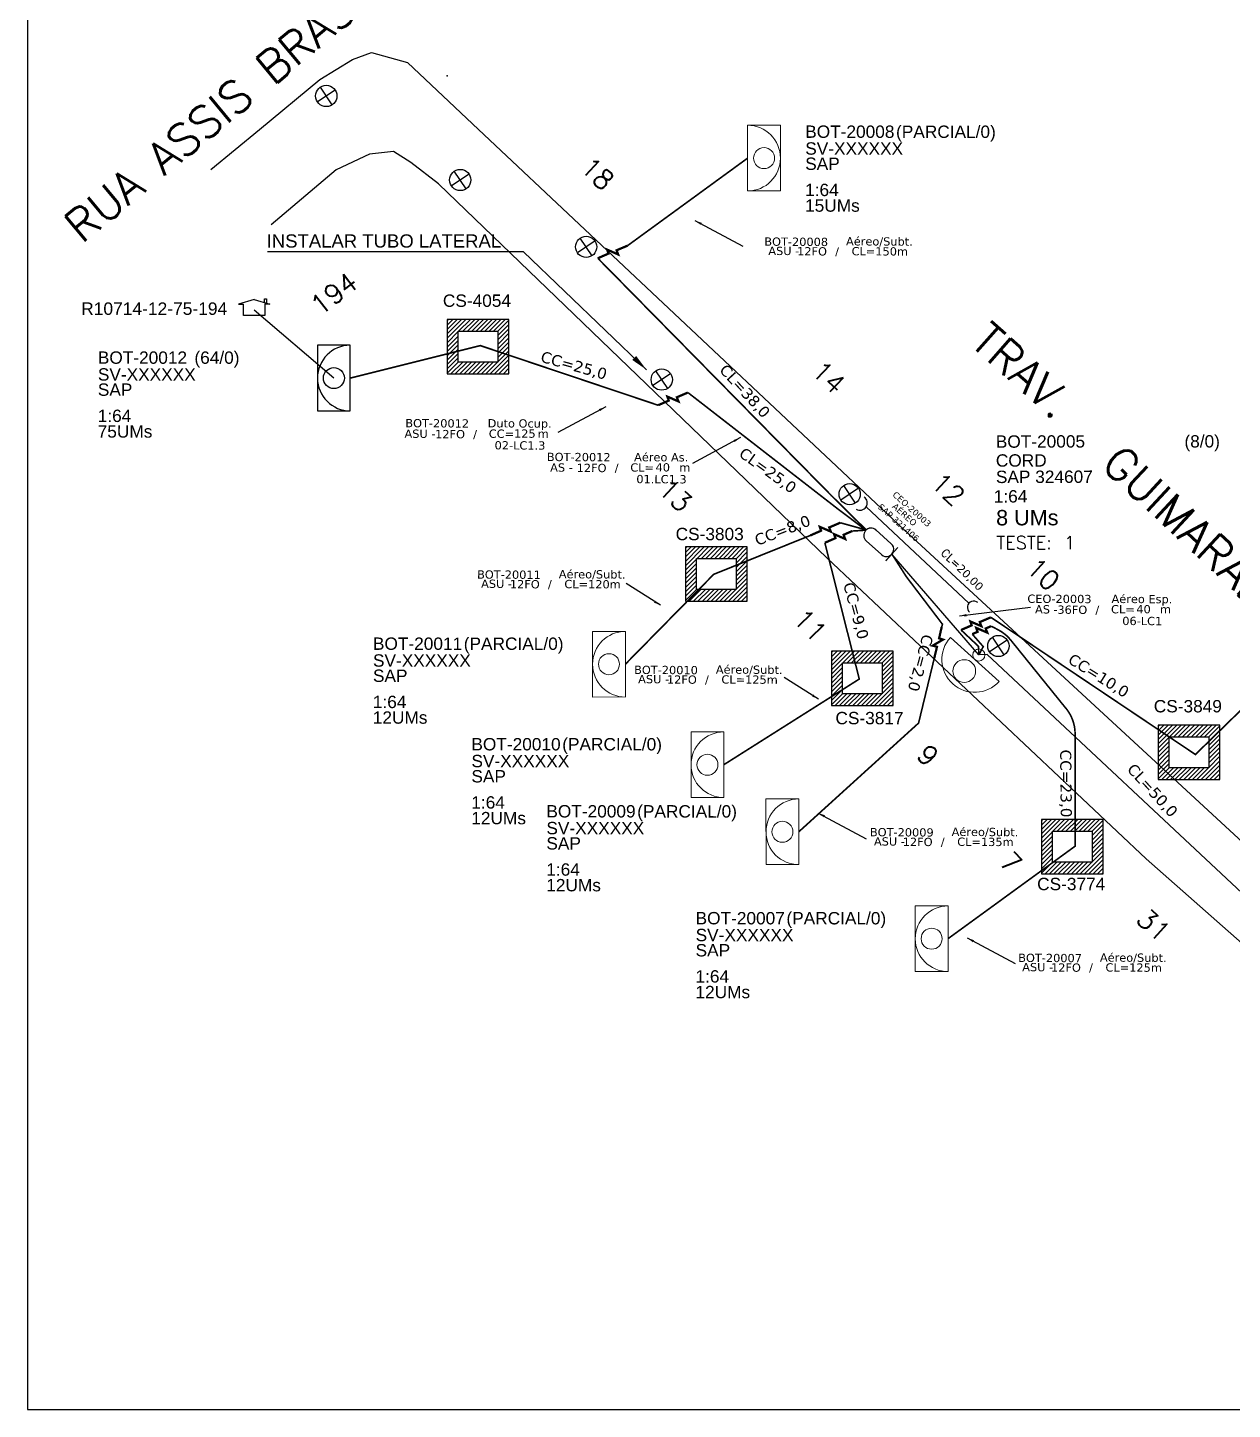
# Model space of a CAD drawing. Header units: millimetres. Extents: x 8709 to 9550, y -7102 to -6508.
# Drawn here: x 8708.8 to 9049.4, y -7102.4 to -6711.8 of the extents above; entities that cross this region are included whole.
import ezdxf
from ezdxf.enums import TextEntityAlignment as Align

# ---------------------------------------------------------------- set-up
doc = ezdxf.new("R2010")
doc.units = ezdxf.units.MM
for name, color, linetype in [('10.1-Caixas Subterrâneas', 5, 'Continuous'), ('20.4-CEOS', 1, 'Continuous'), ('20.5-CEO', 1, 'Continuous'), ('CAP a instalar', 1, 'Continuous'), ('celulas gpon', 7, 'Continuous'), ('CORDOALHA BLOCO NOVO', 7, 'Continuous'), ('DIVFACE', 252, 'Continuous'), ('DIVLOTE', 252, 'Continuous'), ('DROP DE CLIENTE', 140, 'Continuous'), ('DUVIDAS', 252, 'Continuous'), ('label_cabos', 7, 'Continuous'), ('MUB', 252, 'Continuous'), ('Postes Existentes NA', 1, 'Continuous'), ('Subida Lateral', 5, 'Continuous'), ('surveys', 7, 'Continuous'), ('surveys legendas', 7, 'Continuous'), ('VPORT', 7, 'Continuous')]:
    doc.layers.add(name, color=color, linetype=linetype)
for name, color, linetype, lineweight in [("20.0-LEGENDA DOS CDO'S", 1, 'Continuous', 0), ('20.1-CDO_INTERIOR', 1, 'Continuous', 0), ('20.2-CDO_POSTE', 1, 'Continuous', 5), ('20.6-CORDOALHA_SUPORTE', 7, 'Continuous', 25), ('CORDOALHA_SUPORTE', 7, 'Continuous', 25)]:
    doc.layers.add(name, color=color, linetype=linetype, lineweight=lineweight)
doc.styles.add('ARIAL', font='arial.ttf')
doc.styles.add('DIGICADE', font='arial.ttf')
doc.styles.add('ROMANS', font='romans.shx')
doc.styles.add('siredit', font='verdana.ttf')
doc.linetypes.add('FENCELINE1', pattern='A,0.25,-0.1,[133,ltypeshp.shx,S=0.1,R=0,X=-0.1,Y=0],-0.1,1', length=1.45)
doc.dimstyles.new('CC', dxfattribs={"dimtxt": 1, "dimasz": 2, "dimexe": 0.18, "dimexo": 0.0625, "dimgap": 0.09, "dimtad": 0, "dimdec": 0, "dimrnd": 1, "dimzin": 0, "dimdsep": 46, "dimtxsty": 'siredit', "dimblk": 'NONE', "dimcen": 0, "dimse1": 1, "dimse2": 1, "dimsd1": 1, "dimsd2": 1, "dimclrt": 7, "dimadec": 0, "dimazin": 0, "dimtfac": 1, "dimtdec": 0, "dimtofl": 0, "dimtmove": 0, "dimatfit": 3, "dimfxl": 0, "dimtolj": 1, "dimtzin": 0, "dimarcsym": 0})
doc.dimstyles.new('ISO-25', dxfattribs={"dimtxt": 2.5, "dimasz": 2.5, "dimexe": 1.25, "dimexo": 0.625, "dimtad": 1, "dimtxsty": 'Standard', "dimcen": 2.5, "dimadec": 0, "dimazin": 0, "dimtfac": 1, "dimtmove": 0, "dimatfit": 3, "dimfxl": 0, "dimarcsym": 0})

# ---------------------------------------------------------------- blocks, each defined once
blk = doc.blocks.new('*U76')
at = {"color": 10}
for points in [[(41172, 12883), (40951, 13058)], [(40974, 12860), (41149, 13081)]]:
    blk.add_lwpolyline(points, dxfattribs=at)
blk.add_circle((41062, 12971), 141, dxfattribs=at)
blk = doc.blocks.new('*X79')
at = {"color": 0, "linetype": 'Continuous'}
for p, q in [((-1.25, 0.34099), (-0.49099, 1.1)), ((-1.25, 0.517767), (-0.667767, 1.1)), ((-1.25, 0.694544), (-0.844544, 1.1)), ((-1.25, 0.87132), (-1.02132, 1.1)), ((-1.25, 1.048097), (-1.198097, 1.1)), ((-1.25, 0.164214), (-0.8035, 0.610714)), ((-0.789214, 0.625), (-0.314214, 1.1)), ((-0.612437, 0.625), (-0.137437, 1.1)), ((-0.43566, 0.625), (0.03934, 1.1)), ((-0.258883, 0.625), (0.216117, 1.1)), ((-0.082107, 0.625), (0.392893, 1.1)), ((0.09467, 0.625), (0.56967, 1.1)), ((0.271447, 0.625), (0.746447, 1.1)), ((0.448223, 0.625), (0.923223, 1.1)), ((0.625, 0.625), (1.1, 1.1)), ((0.801777, 0.625), (1.25, 1.073223)), ((0.8035, 0.449947), (1.25, 0.896447)), ((0.8035, 0.27317), (1.25, 0.71967)), ((-1.25, -0.012563), (-0.8035, 0.433937)), ((-1.25, -0.18934), (-0.8035, 0.25716)), ((-1.25, -0.366117), (-0.8035, 0.080383)), ((0.8035, 0.096393), (1.25, 0.542893)), ((0.8035, -0.080383), (1.25, 0.366117)), ((0.8035, -0.25716), (1.25, 0.18934)), ((0.8035, -0.433937), (1.25, 0.012563)), ((-1.25, -0.542893), (-0.8035, -0.096393)), ((-1.25, -0.71967), (-0.8035, -0.27317)), ((-1.25, -0.896447), (-0.8035, -0.449947)), ((0.49099, -1.1), (1.25, -0.34099)), ((0.667767, -1.1), (1.25, -0.517767)), ((0.8035, -0.610714), (1.25, -0.164214)), ((-1.25, -1.073223), (-0.801777, -0.625)), ((-1.1, -1.1), (-0.625, -0.625)), ((-0.923223, -1.1), (-0.448223, -0.625)), ((-0.746447, -1.1), (-0.271447, -0.625)), ((-0.56967, -1.1), (-0.09467, -0.625)), ((-0.392893, -1.1), (0.082107, -0.625)), ((-0.216117, -1.1), (0.258883, -0.625)), ((-0.03934, -1.1), (0.43566, -0.625)), ((0.137437, -1.1), (0.612437, -0.625)), ((0.314214, -1.1), (0.789214, -0.625)), ((0.844544, -1.1), (1.25, -0.694544)), ((1.02132, -1.1), (1.25, -0.87132)), ((1.198097, -1.1), (1.25, -1.048097))]:
    blk.add_line(p, q, dxfattribs=at)
blk = doc.blocks.new('MANHOLE_MQ')
at = {"color": 0, "linetype": 'Continuous'}
for p, q in [((0.00000623, 0.00000569), (-0.00000627, 0.00000569)), ((-0.00000627, 0.00000569), (-0.00000627, -0.00000531)), ((0.00000623, -0.00000531), (0.00000623, 0.00000569)), ((-0.00000404, 0.00000331), (0.00000399, 0.00000331)), ((-0.00000404, -0.00000294), (-0.00000404, 0.00000331)), ((0.00000399, 0.00000331), (0.00000399, -0.00000294)), ((-0.00000627, -0.00000531), (0.00000623, -0.00000531)), ((0.00000399, -0.00000294), (-0.00000404, -0.00000294)), ((0.00000399, -0.00000294), (0.00000399, -0.00000294))]:
    blk.add_line(p, q, dxfattribs=at)
at = {"color": 0, "linetype": 'Continuous', "xscale": 5e-06, "yscale": 5e-06, "zscale": 1e-05}
blk.add_blockref('*X79', (-0.00000002, 0.00000019), dxfattribs=at)
blk = doc.blocks.new('*U80')
at = {"color": 0}
blk.add_line((2.145, -0.582), (-2.104, -0.684), dxfattribs=at)
for centre, radius in [((-0.004, 0.376), 0.733), ((0.03, -1.026), 0.393)]:
    blk.add_circle(centre, radius, dxfattribs=at)
blk.add_arc((0.02, -0.633), 2.125, 1.37817, 181.37817, dxfattribs=at)
blk = doc.blocks.new('*U82')
at = {"layer": '20.5-CEO'}
for p, q in [((-1.56, 1.26), (1.8, 1.26)), ((1.8, -1.13), (-1.56, -1.13))]:
    blk.add_line(p, q, dxfattribs=at)
blk.add_lwpolyline([(3, -1.38), (3, 1.51)], dxfattribs=at)
for centre, start, end in [((-1.56, 0.07), 90, 270), ((1.8, 0.07), 270, 90)]:
    blk.add_arc(centre, 1.2, start, end, dxfattribs=at)
at = {"layer": '20.5-CEO', "color": 7, "style": 'siredit'}
for tag, p in [('FID', (0.11, 5.61)), ('LOCAL', (0.12, 4.23)), ('SAP', (0.12, 2.97)), ('FIBRAS_RESERVA', (0.12, -1.94))]:
    blk.add_attdef(tag, text='', height=1.01, dxfattribs=at).set_placement(p, align=Align.TOP_CENTER)
for tag, flags, p in [('ID_ATIVIDADE', 3, (0.11, -3.51)), ('FATOR', 1, (0.11, -4.82))]:
    blk.add_attdef(tag, text='', height=1.01, dxfattribs=dict(at, flags=flags)).set_placement(p, align=Align.TOP_CENTER)
at = {"layer": '20.5-CEO', "color": 7, "style": 'siredit', "flags": 3}
blk.add_attdef('QTDE', (-4.88, -7.06), '', height=1.01, dxfattribs=at)
blk = doc.blocks.new('CDOI_CT_ESQ')
at = {"layer": '20.1-CDO_INTERIOR', "color": 8, "lineweight": 18}
blk.add_lwpolyline([(4.922, -0.364), (4.918, 3.885), (7.043, 3.887), (7.047, -0.362)], close=True, dxfattribs=at)
blk.add_circle((5.982, 1.761), 0.68, dxfattribs=at)
blk.add_arc((7.045, 1.762), 2.125, 90.05309, 270.05309, dxfattribs=at)
at = {"layer": "20.0-LEGENDA DOS CDO'S", "color": 8, "style": 'ARIAL'}
for tag, p in [('CDO_N', (-9.298, 2.691)), ('SURVEY', (-9.296, 1.6)), ('SAP', (-9.299, 0.614)), ('1:XX', (-9.305, -1.079)), ('UMS', (-9.306, -2.093))]:
    blk.add_attdef(tag, p, '', height=0.8, rotation=359.97241, dxfattribs=at)
blk.add_attdef('FIBRAS_UTILIZADAS', text='', height=0.8, rotation=359.97241, dxfattribs=at).set_placement((-1.586, 2.687), align=Align.CENTER)
blk = doc.blocks.new('CDOI_CT_DRT')
at = {"layer": '20.1-CDO_INTERIOR', "color": 8, "lineweight": 18}
blk.add_lwpolyline([(1.011, -0.747), (1.007, 3.503), (-1.118, 3.501), (-1.114, -0.749)], close=True, dxfattribs=at)
blk.add_circle((-0.053, 1.377), 0.68, dxfattribs=at)
blk.add_arc((-1.116, 1.376), 2.125, 270.05309, 90.05309, dxfattribs=at)
at = {"layer": "20.0-LEGENDA DOS CDO'S", "color": 8, "style": 'ARIAL'}
for tag, p in [('CDO_N', (2.611, 2.691)), ('SURVEY', (2.613, 1.6)), ('SAP', (2.61, 0.614)), ('1:XX', (2.604, -1.079)), ('UMS', (2.603, -2.093))]:
    blk.add_attdef(tag, p, '', height=0.8, rotation=359.97241, dxfattribs=at)
blk.add_attdef('FIBRAS_UTILIZADAS', text='', height=0.8, rotation=359.97241, dxfattribs=at).set_placement((10.323, 2.687), align=Align.CENTER)
blk = doc.blocks.new('Inst CDOE-8 CAIXA DIST OPT CDOE 48F_8D C_SPL OPTAP')
at = {"layer": "20.0-LEGENDA DOS CDO'S", "color": 0}
for tag, p, style, flags in [('ID_ATIVIDADE', (0.12, 6.472), 'ARIAL', 3), ('FATOR', (7.921, 6.472), 'ARIAL', 1), ('QTDE', (0.235, -0.97), 'DIGICADE', 3)]:
    blk.add_attdef(tag, p, '', height=0.8, rotation=0.11799, dxfattribs=dict(at, style=style, flags=flags))
at = {"layer": "20.0-LEGENDA DOS CDO'S", "color": 0, "style": 'ARIAL'}
for tag, p, height in [('FID', (0.12, 5.248), 0.8), ('FIBRAS_UTILIZADAS', (2.379, 5.263), 0.8), ('CORDOALHA', (0.122, 4.023), 0.8), ('SAP', (0.124, 2.961), 0.8), ('1:XX', (-0.012, 1.7), 0.8), ('UMS', (0.141, 0.217), 1)]:
    blk.add_attdef(tag, p, '', height=height, rotation=0.11799, dxfattribs=at)
blk = doc.blocks.new('Teste  FTTH')
at = {"color": 0, "lineweight": 0, "style": 'ROMANS'}
for tag, p in [('TESTE', (-2.302, -0.29)), ('QTDE', (0.212, -0.29))]:
    blk.add_attdef(tag, p, '', height=0.48, dxfattribs=at)
for tag, p, flags in [('FID', (-2.227, -1.253), 1), ('FATOR', (-2.227, -2.028), 3), ('ID_ATIVIDADE', (-2.227, -2.716), 3)]:
    blk.add_attdef(tag, p, '', height=0.48, dxfattribs=dict(at, flags=flags))
blk = doc.blocks.new('LEGENDA DOS CABOS')
at = {"layer": 'label_cabos', "color": 0, "style": 'siredit'}
for tag, p in [('ID', (4.24, 1.63)), ('XX', (14.31, 1.67)), ('TIPO_CABO', (2.74, 0.52)), ('CABO', (6.16, 0.47)), ('/', (9.19, 0.47)), ('METROS', (14.36, 0.47))]:
    blk.add_attdef(tag, text='', height=1, rotation=359.69, dxfattribs=at).set_placement(p, align=Align.MIDDLE_CENTER)
blk = doc.blocks.new('_None')
blk = doc.blocks.new('Inst CB ESP CFOA-SM-AS-80-TS-36')
at = {"layer": 'label_cabos', "color": 0, "style": 'siredit'}
for tag, flags, p in [('ID_ATIVIDADE', 3, (1.31, 2.67)), ('FATOR', 1, (11.56, 2.55))]:
    blk.add_attdef(tag, text='', height=1, rotation=359.69, dxfattribs=dict(at, flags=flags)).set_placement(p, align=Align.MIDDLE_CENTER)
for tag, p in [('DESTINO_CABO', (3.13, 1.26)), ('TIPO_CABO', (13.11, 1.24)), ('TIPO_CABO', (1.76, 0)), ('CABO', (4.69, -0.05)), ('/', (7.71, -0.05)), ('LANCE', (10.81, 0)), ('UND', (15.96, 0)), ('FID', (13.15, -1.41))]:
    blk.add_attdef(tag, text='', height=1, rotation=359.69, dxfattribs=at).set_placement(p, align=Align.MIDDLE_CENTER)
blk.add_attdef('QTDE', (12.43, -0.47), '', height=1, rotation=359.69, dxfattribs=at)
blk = doc.blocks.new('Inst CORD BENZINAL 4.55MM 3F (sem recursos)')
at = {"layer": '20.6-CORDOALHA_SUPORTE', "color": 0, "lineweight": 0, "style": 'ROMANS'}
blk.add_attdef('LANCE', text='', height=1, dxfattribs=at).set_placement((-0.54, -2.21), align=Align.RIGHT)
at = {"layer": '20.6-CORDOALHA_SUPORTE', "color": 0, "style": 'siredit'}
blk.add_attdef('QTDE', (-0.54, -2.21), '', height=1, rotation=359.69, dxfattribs=at)
at = {"layer": '20.6-CORDOALHA_SUPORTE', "color": 0, "lineweight": 0, "style": 'ROMANS'}
for tag, p, flags in [('FATOR', (-5.2, -4.44), 3), ('ID_ATIVIDADE', (-5.2, -6.67), 3), ('FID', (-5.2, -8.9), 1)]:
    blk.add_attdef(tag, p, '', height=1, dxfattribs=dict(at, flags=flags))
blk = doc.blocks.new('Inst CB DT OCUP CFOA-SM-ASU-120-S-12')
at = {"layer": 'label_cabos', "color": 0, "style": 'siredit'}
for tag, flags, p in [('ID_ATIVIDADE', 3, (1.31, 2.67)), ('FATOR', 1, (11.56, 2.55))]:
    blk.add_attdef(tag, text='', height=1, rotation=359.69, dxfattribs=dict(at, flags=flags)).set_placement(p, align=Align.MIDDLE_CENTER)
for tag, p in [('DESTINO_CABO', (3.13, 1.26)), ('TIPO_CABO', (13.11, 1.24)), ('TIPO_CABO', (1.26, 0)), ('CABO', (4.69, -0.05)), ('/', (7.71, -0.05)), ('LANCE', (10.91, 0)), ('UND', (15.96, 0)), ('FID', (13.15, -1.41))]:
    blk.add_attdef(tag, text='', height=1, rotation=359.69, dxfattribs=at).set_placement(p, align=Align.MIDDLE_CENTER)
blk.add_attdef('QTDE', (12.43, -0.47), '', height=1, rotation=359.69, dxfattribs=at)
blk = doc.blocks.new('Inst CB AS CFOA-SM-AS-120-S-12 A')
at = {"layer": 'label_cabos', "color": 0, "style": 'siredit'}
for tag, flags, p in [('ID_ATIVIDADE', 3, (1.31, 2.67)), ('FATOR', 1, (11.56, 2.55))]:
    blk.add_attdef(tag, text='', height=1, rotation=359.69, dxfattribs=dict(at, flags=flags)).set_placement(p, align=Align.MIDDLE_CENTER)
for tag, p in [('DESTINO_CABO', (3.13, 1.26)), ('TIPO_CABO', (13.11, 1.24)), ('TIPO_CABO', (1.26, 0)), ('CABO', (4.69, -0.05)), ('/', (7.71, -0.05)), ('LANCE', (10.81, 0)), ('UND', (15.96, 0)), ('FID', (13.15, -1.41))]:
    blk.add_attdef(tag, text='', height=1, rotation=359.69, dxfattribs=at).set_placement(p, align=Align.MIDDLE_CENTER)
blk.add_attdef('QTDE', (12.43, -0.47), '', height=1, rotation=359.69, dxfattribs=at)
blk = doc.blocks.new('SURVEY_SURVEY')
for p, q in [((0, 0.0000127), (-0.0000126, 0.000009)), ((0, 0.0000127), (0.0000126, 0.000009)), ((0.0000084, 0.0000132), (0.0000098, 0.0000132)), ((0.0000084, 0.0000103), (0.0000084, 0.0000132)), ((0.0000098, 0.0000132), (0.0000098, 0.0000099)), ((-0.0000126, 0.000009), (-0.0000086, 0.000009)), ((-0.0000086, 0), (-0.0000086, 0.000009)), ((0.0000086, 0), (-0.0000086, 0)), ((0.0000126, 0.000009), (0.0000086, 0.000009)), ((0.0000086, 0.000009), (0.0000086, 0))]:
    blk.add_line(p, q)

msp = doc.modelspace()

# ---------------------------------------------------------------- linework, layer by layer
at = {"color": 1}
msp.add_lwpolyline([(8800.03, -6801.56), (8790.75, -6801.57), (8790.77, -6820.12), (8800.05, -6820.12)], close=True, dxfattribs=at)
msp.add_circle((8795.4, -6810.84), 2.97, dxfattribs=at)
msp.add_arc((8800.04, -6810.84), 9.28, 90.0531, 270.0531, dxfattribs=at)
at = {"layer": '20.5-CEO', "color": 5}
for p, q in [((8948.62, -6853.78), (8952.96, -6857.66)), ((8948.62, -6853.78), (8952.96, -6857.66)), ((8950.19, -6860.75), (8945.86, -6856.87)), ((8950.19, -6860.75), (8945.86, -6856.87))]:
    msp.add_line(p, q, dxfattribs=at)
msp.add_lwpolyline([(8951.45, -6862.45), (8954.78, -6858.73)], dxfattribs=at)
msp.add_lwpolyline([(8951.45, -6862.45), (8954.78, -6858.73)], dxfattribs=at)
for centre, start, end in [((8947.24, -6855.33), 48.1429, 228.1429), ((8947.24, -6855.33), 48.1429, 228.1429), ((8951.57, -6859.21), 228.1429, 48.1429), ((8951.57, -6859.21), 228.1429, 48.1429)]:
    msp.add_arc(centre, 2.07, start, end, dxfattribs=at)
at = {"layer": 'CAP a instalar', "color": 7, "linetype": 'FENCELINE1', "ltscale": 15}
for p, q in [((8977.7, -6889.11), (8953.12, -6860.59)), ((8980.1, -6889.02), (8977.7, -6889.11)), ((9074.4, -6977.3), (8980.1, -6889.02))]:
    msp.add_line(p, q, dxfattribs=at)
at = {"layer": 'CAP a instalar', "color": 8, "linetype": 'FENCELINE1', "ltscale": 15, "const_width": 0.457}
for points in [[(8878.44, -6773.38), (8912.35, -6748.66)], [(8945.87, -6853.77), (8936.02, -6844.05), (8870, -6776.96)], [(8930.1, -6855.31), (8902.77, -6866.31), (8877.8, -6891.71)], [(8945.87, -6853.77), (8938.53, -6851.73)], [(8945.81, -6853.83), (8941.93, -6854.08)], [(8934.17, -6857.39), (8943.9, -6895.92), (8905.63, -6920.13)], [(8953.12, -6860.59), (8957.19, -6866.96), (8967.41, -6880.41), (8966.79, -6883)], [(8981.1, -6878.47), (9038.92, -6917.25), (9087.23, -6870.08)], [(8977.7, -6889.11), (8978.94, -6886.75), (8975.84, -6883.22)], [(8965.08, -6890.12), (8960.67, -6908.36), (8926.82, -6939.09)]]:
    msp.add_lwpolyline(points, dxfattribs=at)
at = {"layer": 'CAP a instalar', "linetype": 'FENCELINE1', "ltscale": 15, "const_width": 0.457}
for points in [[(8887.04, -6818.51), (8836.78, -6801.65), (8800.04, -6810.84)], [(8945.81, -6853.83), (8937.96, -6847.92), (8895.47, -6814.93)]]:
    msp.add_lwpolyline(points, dxfattribs=at)
at = {"layer": 'CAP a instalar', "color": 8, "linetype": 'FENCELINE1', "ltscale": 15}
for points in [[(8981.2, -6880.96, 0.457, 0.457, 0), (8983.2, -6882.02, 0.457, 0.457, -0.101926), (8986.76, -6884.95, 0.457, 0.457, 0), (9001.93, -6903.73, 0.457, 0.457, -0.186812), (9004.91, -6911.42, 0.457, 0.457, 0), (9004.91, -6943.17, 0.457, 0.457, 0), (8969, -6969.31, 0.457, 0.457, 0)], [(8977.7, -6889.11, 0.457, 0.457, 0), (8977.6, -6886.67, 0.457, 0.457, 0), (8972.67, -6882.05, 0.457, 0.457, 0), (8972.67, -6882.05, 0.457, 0.457, 0)]]:
    msp.add_lwpolyline(points, format="xyseb", dxfattribs=at)
at = {"layer": 'CORDOALHA_SUPORTE'}
msp.add_line((8974.88, -6874.51), (8945.84, -6847.27), dxfattribs=at)
for centre, radius, start, end in [((8944.14, -6846.16), 2.03, 236.8818, 56.8818), ((8976.24, -6875.67), 1.79, 49.6799, 229.6799)]:
    msp.add_arc(centre, radius, start, end, dxfattribs=at)
at = {"layer": 'DIVFACE'}
msp.add_point((8827.45, -6725.38, -11738.8), dxfattribs=at)
at = {"layer": 'DIVLOTE'}
msp.add_point((8827.45, -6725.38, -11738.8), dxfattribs=at)
at = {"layer": 'DROP DE CLIENTE', "elevation": -11738.8}
msp.add_lwpolyline([(8795.4, -6810.84), (8772.87, -6791.65)], dxfattribs=at)
at = {"layer": 'DUVIDAS', "elevation": -11738.8}
for points in [[(8774.35, -6740.56), (8791.4, -6726.44), (8800.62, -6720.74), (8806.03, -6718.84), (8816.19, -6721.65), (8836.28, -6740.56)], [(8760.65, -6751.9), (8774.35, -6740.56)], [(8836.28, -6740.56), (8956.48, -6853.68), (9141.92, -7024.89), (9154.16, -7034.29), (9159.14, -7034.47), (9162.13, -7033.98)], [(9024.99, -6946.76), (8934.8, -6861.72), (8825, -6755.95), (8817.18, -6749.91), (8812.28, -6746.81), (8805.44, -6747.57), (8796.01, -6751.93), (8777.72, -6767.5)], [(9145.74, -7088.05), (9146.3, -7086.75), (9153.58, -7072.31), (9153.72, -7067.49), (9153.83, -7063.54), (9152.74, -7059.44), (9024.99, -6946.76)]]:
    msp.add_lwpolyline(points, dxfattribs=at)
at = {"layer": 'MUB', "elevation": -11738.8}
for points in [[(8774.35, -6740.56), (8791.4, -6726.44), (8800.62, -6720.74), (8806.03, -6718.84), (8816.19, -6721.65), (8836.28, -6740.56)], [(9024.99, -6946.76), (8934.8, -6861.72), (8825, -6755.95), (8817.18, -6749.91), (8812.28, -6746.81), (8805.44, -6747.57), (8796.01, -6751.93), (8777.72, -6767.5)]]:
    msp.add_lwpolyline(points, dxfattribs=at)
at = {"layer": 'Subida Lateral', "color": 5, "const_width": 0.643}
for points in [[(8870, -6776.96), (8873.01, -6775.65), (8872.64, -6774.53), (8875.76, -6775.89), (8875.3, -6774.72), (8878.44, -6773.38)], [(8887.04, -6818.51), (8890.05, -6817.2), (8889.67, -6816.08), (8892.8, -6817.43), (8892.34, -6816.26), (8895.47, -6814.93)], [(8930.1, -6855.31), (8933.1, -6853.99), (8932.73, -6852.88), (8935.85, -6854.23), (8935.4, -6853.06), (8938.53, -6851.73)], [(8934.17, -6857.39), (8937.17, -6856.08), (8936.8, -6854.96), (8939.92, -6856.32), (8939.47, -6855.14), (8941.93, -6854.08)], [(8972.67, -6882.05), (8975.67, -6880.74), (8975.3, -6879.63), (8978.42, -6880.98), (8977.97, -6879.81), (8981.1, -6878.47)], [(8967.2, -6881.2), (8966.47, -6884.4), (8967.59, -6884.76), (8964.65, -6886.48), (8965.87, -6886.8), (8965.08, -6890.12)], [(8975.84, -6883.22), (8977.34, -6882.57), (8976.96, -6881.45), (8980.09, -6882.8), (8979.63, -6881.63), (8981.2, -6880.96)]]:
    msp.add_lwpolyline(points, dxfattribs=at)
at = {"layer": 'VPORT'}
msp.add_lwpolyline([(8708.84, -7102.37), (9549.84, -7102.37), (9549.84, -6508.37), (8708.84, -6508.37)], close=True, dxfattribs=at)

# ---------------------------------------------------------------- block references
at = {"color": 0, "lineweight": 0}
ref = msp.add_blockref('Inst CB AS CFOA-SM-AS-120-S-12 A', (8857.29, -6836.11), dxfattribs=dict(at, xscale=2.335594806006525, yscale=2.335594806006525, zscale=2.335594806006525))
ref.add_attrib('DESTINO_CABO', 'BOT-20012', dxfattribs={"layer": 'label_cabos', "color": 0, "height": 2.336, "rotation": 359.69, "style": 'siredit'}).set_placement((8864.61, -6833.16), align=Align.MIDDLE_CENTER)
ref.add_attrib('CABO', '12FO', dxfattribs={"layer": 'label_cabos', "color": 0, "height": 2.336, "rotation": 359.69, "style": 'siredit'}).set_placement((8868.24, -6836.23), align=Align.MIDDLE_CENTER)
ref.add_attrib('TIPO_CABO', 'Aéreo As.', dxfattribs={"layer": 'label_cabos', "color": 0, "height": 2.336, "rotation": 359.69, "style": 'siredit'}).set_placement((8887.91, -6833.2), align=Align.MIDDLE_CENTER)
ref.add_attrib('/', '/', dxfattribs={"layer": 'label_cabos', "color": 0, "height": 2.34, "rotation": 359.69, "style": 'siredit'}).set_placement((8875.31, -6836.23), align=Align.MIDDLE_CENTER)
ref.add_attrib('TIPO_CABO', 'AS - ', dxfattribs={"layer": 'label_cabos', "color": 0, "height": 2.336, "rotation": 359.69, "style": 'siredit'}).set_placement((8860.24, -6836.12), align=Align.MIDDLE_CENTER)
ref.add_attrib('FID', '01.LC1.3', dxfattribs={"layer": 'label_cabos', "color": 0, "height": 2.336, "rotation": 359.69, "style": 'siredit'}).set_placement((8888, -6839.41), align=Align.MIDDLE_CENTER)
ref.add_attrib('LANCE', 'CL=', dxfattribs={"layer": 'label_cabos', "color": 0, "height": 2.336, "rotation": 359.69, "style": 'siredit'}).set_placement((8882.54, -6836.11), align=Align.MIDDLE_CENTER)
ref.add_attrib('QTDE', '40', (8886.32, -6837.22), dxfattribs={"layer": 'label_cabos', "color": 0, "height": 2.336, "rotation": 359.69, "style": 'siredit'})
ref.add_attrib('UND', 'm', dxfattribs={"layer": 'label_cabos', "color": 0, "height": 2.34, "rotation": 359.69, "style": 'siredit'}).set_placement((8894.58, -6836.11), align=Align.MIDDLE_CENTER)
at = {"layer": '10.1-Caixas Subterrâneas', "color": 30, "xscale": 1396326.365602888, "yscale": 1396326.365602888, "zscale": 1396326.365602888, "rotation": 180.0000000000624}
for p in [(8836.14, -6801.71), (8903.5, -6865.99), (8944.76, -6895.45), (9037.08, -6916.35), (9004.11, -6943.06)]:
    msp.add_blockref('MANHOLE_MQ', p, dxfattribs=at)
at = {"layer": "20.0-LEGENDA DOS CDO'S", "color": 7, "lineweight": 0}
ref = msp.add_blockref('Inst CDOE-8 CAIXA DIST OPT CDOE 48F_8D C_SPL OPTAP', (8981.98, -6853.44), dxfattribs=dict(at, xscale=4.366418726365571, yscale=4.366418726365571, zscale=4.366418726365571))
ref.add_attrib('FID', 'BOT-20005', (8982.5, -6830.53), dxfattribs={"color": 0, "height": 3.493, "rotation": 0.118, "style": 'ARIAL'})
ref.add_attrib('CORDOALHA', 'CORD', (8982.51, -6835.88), dxfattribs={"color": 0, "height": 3.493, "rotation": 0.118, "style": 'ARIAL'})
ref.add_attrib('SAP', 'SAP 324607', (8982.52, -6840.51), dxfattribs={"color": 0, "height": 3.493, "rotation": 0.118, "style": 'ARIAL'})
ref.add_attrib('1:XX', '1:64', (8981.92, -6846.02), dxfattribs={"color": 0, "height": 3.493, "rotation": 0.118, "style": 'ARIAL'})
ref.add_attrib('UMS', '8 UMs', (8982.59, -6852.49), dxfattribs={"color": 0, "height": 4.366, "rotation": 0.118, "style": 'ARIAL'})
ref.add_attrib('FIBRAS_UTILIZADAS', '(8/0)', dxfattribs={"color": 0, "height": 3.493, "rotation": 0.118, "style": 'ARIAL'}).set_placement((9040.83, -6830.46), align=Align.CENTER)
at = {"layer": "20.0-LEGENDA DOS CDO'S", "color": 7, "lineweight": 0, "xscale": 7.643415980502931, "yscale": 7.643415980502931, "zscale": 7.643415980502931, "rotation": 3.126797674058592e-05}
msp.add_blockref('Teste  FTTH', (9000.21, -6856.96), dxfattribs=at).add_auto_attribs({'TESTE': 'TESTE:', 'QTDE': '1'})
at = {"layer": '20.1-CDO_INTERIOR', "xscale": 4.366418726365571, "yscale": 4.366418726365571, "zscale": 4.366418726365571}
msp.add_blockref('CDOI_CT_DRT', (8917.22, -6754.67), dxfattribs=at).add_auto_attribs({'CDO_N': 'BOT-20008', 'FIBRAS_UTILIZADAS': '         (PARCIAL/0)', 'SURVEY': 'SV-XXXXXX', 'SAP': 'SAP', '1:XX': '1:64', 'UMS': '15UMs'})
at = {"layer": '20.1-CDO_INTERIOR'}
ref = msp.add_blockref('CDOI_CT_ESQ', (8769.28, -6818.53), dxfattribs=dict(at, xscale=4.366418726365571, yscale=4.366418726365571, zscale=4.366418726365571))
ref.add_attrib('CDO_N', 'BOT-20012', (8728.68, -6806.79), dxfattribs={"layer": "20.0-LEGENDA DOS CDO'S", "height": 3.493, "rotation": 359.9724, "style": 'ARIAL'})
ref.add_attrib('FIBRAS_UTILIZADAS', '(64/0)', dxfattribs={"layer": "20.0-LEGENDA DOS CDO'S", "height": 3.493, "rotation": 359.9724, "style": 'ARIAL'}).set_placement((8762.35, -6806.8), align=Align.CENTER)
ref.add_attrib('SURVEY', 'SV-XXXXXX', (8728.69, -6811.55), dxfattribs={"layer": "20.0-LEGENDA DOS CDO'S", "height": 3.493, "rotation": 359.9724, "style": 'ARIAL'})
ref.add_attrib('SAP', 'SAP', (8728.68, -6815.85), dxfattribs={"layer": "20.0-LEGENDA DOS CDO'S", "height": 3.493, "rotation": 359.9724, "style": 'ARIAL'})
ref.add_attrib('1:XX', '1:64', (8728.65, -6823.25), dxfattribs={"layer": "20.0-LEGENDA DOS CDO'S", "height": 3.493, "rotation": 359.9724, "style": 'ARIAL'})
ref.add_attrib('UMS', '75UMs', (8728.64, -6827.67), dxfattribs={"layer": "20.0-LEGENDA DOS CDO'S", "height": 3.493, "rotation": 359.9724, "style": 'ARIAL'})
at = {"layer": '20.1-CDO_INTERIOR', "color": 8}
ref = msp.add_blockref('CDOI_CT_ESQ', (8847.04, -6899.41), dxfattribs=dict(at, xscale=4.366418726365571, yscale=4.366418726365571, zscale=4.366418726365571))
ref.add_attrib('CDO_N', 'BOT-20011', (8806.44, -6887.66), dxfattribs={"layer": "20.0-LEGENDA DOS CDO'S", "color": 9, "height": 3.493, "rotation": 359.9724, "style": 'ARIAL'})
ref.add_attrib('FIBRAS_UTILIZADAS', '         (PARCIAL/0)', dxfattribs={"layer": "20.0-LEGENDA DOS CDO'S", "color": 9, "height": 3.4931, "rotation": 359.9724, "style": 'ARIAL'}).set_placement((8840.11, -6887.67), align=Align.CENTER)
ref.add_attrib('SURVEY', 'SV-XXXXXX', (8806.45, -6892.42), dxfattribs={"layer": "20.0-LEGENDA DOS CDO'S", "color": 9, "height": 3.493, "rotation": 359.9724, "style": 'ARIAL'})
ref.add_attrib('SAP', 'SAP', (8806.44, -6896.73), dxfattribs={"layer": "20.0-LEGENDA DOS CDO'S", "color": 9, "height": 3.493, "rotation": 359.9724, "style": 'ARIAL'})
ref.add_attrib('1:XX', '1:64', (8806.41, -6904.12), dxfattribs={"layer": "20.0-LEGENDA DOS CDO'S", "color": 9, "height": 3.493, "rotation": 359.9724, "style": 'ARIAL'})
ref.add_attrib('UMS', '12UMs', (8806.4, -6908.54), dxfattribs={"layer": "20.0-LEGENDA DOS CDO'S", "color": 9, "height": 3.493, "rotation": 359.9724, "style": 'ARIAL'})
ref = msp.add_blockref('CDOI_CT_ESQ', (8874.87, -6927.83), dxfattribs=dict(at, xscale=4.366418726365571, yscale=4.366418726365571, zscale=4.366418726365571))
ref.add_attrib('CDO_N', 'BOT-20010', (8834.27, -6916.08), dxfattribs={"layer": "20.0-LEGENDA DOS CDO'S", "color": 9, "height": 3.493, "rotation": 359.9724, "style": 'ARIAL'})
ref.add_attrib('FIBRAS_UTILIZADAS', '         (PARCIAL/0)', dxfattribs={"layer": "20.0-LEGENDA DOS CDO'S", "color": 9, "height": 3.4931, "rotation": 359.9724, "style": 'ARIAL'}).set_placement((8867.94, -6916.09), align=Align.CENTER)
ref.add_attrib('SURVEY', 'SV-XXXXXX', (8834.28, -6920.84), dxfattribs={"layer": "20.0-LEGENDA DOS CDO'S", "color": 9, "height": 3.493, "rotation": 359.9724, "style": 'ARIAL'})
ref.add_attrib('SAP', 'SAP', (8834.27, -6925.15), dxfattribs={"layer": "20.0-LEGENDA DOS CDO'S", "color": 9, "height": 3.493, "rotation": 359.9724, "style": 'ARIAL'})
ref.add_attrib('1:XX', '1:64', (8834.24, -6932.54), dxfattribs={"layer": "20.0-LEGENDA DOS CDO'S", "color": 9, "height": 3.493, "rotation": 359.9724, "style": 'ARIAL'})
ref.add_attrib('UMS', '12UMs', (8834.24, -6936.97), dxfattribs={"layer": "20.0-LEGENDA DOS CDO'S", "color": 9, "height": 3.493, "rotation": 359.9724, "style": 'ARIAL'})
ref = msp.add_blockref('CDOI_CT_ESQ', (8896.06, -6946.79), dxfattribs=dict(at, xscale=4.366418726365571, yscale=4.366418726365571, zscale=4.366418726365571))
ref.add_attrib('CDO_N', 'BOT-20009', (8855.46, -6935.04), dxfattribs={"layer": "20.0-LEGENDA DOS CDO'S", "color": 9, "height": 3.493, "rotation": 359.9724, "style": 'ARIAL'})
ref.add_attrib('FIBRAS_UTILIZADAS', '         (PARCIAL/0)', dxfattribs={"layer": "20.0-LEGENDA DOS CDO'S", "color": 9, "height": 3.4931, "rotation": 359.9724, "style": 'ARIAL'}).set_placement((8889.13, -6935.06), align=Align.CENTER)
ref.add_attrib('SURVEY', 'SV-XXXXXX', (8855.47, -6939.8), dxfattribs={"layer": "20.0-LEGENDA DOS CDO'S", "color": 9, "height": 3.493, "rotation": 359.9724, "style": 'ARIAL'})
ref.add_attrib('SAP', 'SAP', (8855.46, -6944.11), dxfattribs={"layer": "20.0-LEGENDA DOS CDO'S", "color": 9, "height": 3.493, "rotation": 359.9724, "style": 'ARIAL'})
ref.add_attrib('1:XX', '1:64', (8855.43, -6951.5), dxfattribs={"layer": "20.0-LEGENDA DOS CDO'S", "color": 9, "height": 3.493, "rotation": 359.9724, "style": 'ARIAL'})
ref.add_attrib('UMS', '12UMs', (8855.43, -6955.93), dxfattribs={"layer": "20.0-LEGENDA DOS CDO'S", "color": 9, "height": 3.493, "rotation": 359.9724, "style": 'ARIAL'})
ref = msp.add_blockref('CDOI_CT_ESQ', (8938.24, -6977.01), dxfattribs=dict(at, xscale=4.366418726365571, yscale=4.366418726365571, zscale=4.366418726365571))
ref.add_attrib('CDO_N', 'BOT-20007', (8897.64, -6965.26), dxfattribs={"layer": "20.0-LEGENDA DOS CDO'S", "color": 9, "height": 3.493, "rotation": 359.9724, "style": 'ARIAL'})
ref.add_attrib('FIBRAS_UTILIZADAS', '         (PARCIAL/0)', dxfattribs={"layer": "20.0-LEGENDA DOS CDO'S", "color": 9, "height": 3.4931, "rotation": 359.9724, "style": 'ARIAL'}).set_placement((8931.31, -6965.27), align=Align.CENTER)
ref.add_attrib('SURVEY', 'SV-XXXXXX', (8897.65, -6970.02), dxfattribs={"layer": "20.0-LEGENDA DOS CDO'S", "color": 9, "height": 3.493, "rotation": 359.9724, "style": 'ARIAL'})
ref.add_attrib('SAP', 'SAP', (8897.64, -6974.33), dxfattribs={"layer": "20.0-LEGENDA DOS CDO'S", "color": 9, "height": 3.493, "rotation": 359.9724, "style": 'ARIAL'})
ref.add_attrib('1:XX', '1:64', (8897.61, -6981.72), dxfattribs={"layer": "20.0-LEGENDA DOS CDO'S", "color": 9, "height": 3.493, "rotation": 359.9724, "style": 'ARIAL'})
ref.add_attrib('UMS', '12UMs', (8897.6, -6986.14), dxfattribs={"layer": "20.0-LEGENDA DOS CDO'S", "color": 9, "height": 3.493, "rotation": 359.9724, "style": 'ARIAL'})
at = {"layer": '20.2-CDO_POSTE', "color": 7, "xscale": 4.366418726365572, "yscale": 4.366418726365571, "zscale": 4.366418726365571, "rotation": 136.4348079814078}
msp.add_blockref('*U80', (8974.71, -6892.45), dxfattribs=at)
at = {"layer": '20.5-CEO', "color": 5, "lineweight": 0}
ref = msp.add_blockref('*U82', (8949.17, -6857.21), dxfattribs=dict(at, xscale=1.732563429609924, yscale=1.732563429609924, zscale=1.732563429609924, rotation=318.1428915083252))
ref.add_attrib('LOCAL', 'AÉREO', dxfattribs={"color": 5, "height": 1.756, "rotation": 318.1429, "style": 'siredit'}).set_placement((8957.3, -6848.78), align=Align.TOP_CENTER)
ref.add_attrib('SAP', 'SAP 321406', dxfattribs={"color": 5, "height": 1.756, "rotation": 318.1429, "style": 'siredit'}).set_placement((8955.62, -6851.05), align=Align.TOP_CENTER)
ref.add_attrib('FID', 'CEO-20003', dxfattribs={"layer": '20.4-CEOS', "color": 5, "height": 1.749, "rotation": 318.1429, "style": 'siredit'}).set_placement((8959.35, -6847.24), align=Align.TOP_CENTER)
at = {"layer": 'CORDOALHA BLOCO NOVO', "color": 0, "lineweight": 0, "xscale": 2.286, "yscale": 2.286, "zscale": 2.286, "rotation": 315.6001298234418}
msp.add_blockref('Inst CORD BENZINAL 4.55MM 3F (sem recursos)', (8975.69, -6862.11, 11738.8), dxfattribs=at).add_auto_attribs({'QTDE': '20,00', 'LANCE': 'CL='})
at = {"layer": 'label_cabos', "color": 0, "lineweight": 0, "xscale": 2.335594806006525, "yscale": 2.335594806006525, "zscale": 2.335594806006525}
for p, values in [((8916.17, -6776.1), {'ID': 'BOT-20008', 'CABO': '12FO', 'METROS': 'CL=150m', 'XX': 'Aéreo/Subt.', '/': '/', 'TIPO_CABO': 'ASU -'}), ((8834.98, -6870.2), {'ID': 'BOT-20011', 'CABO': '12FO', 'METROS': 'CL=120m', 'XX': 'Aéreo/Subt.', '/': '/', 'TIPO_CABO': 'ASU -'}), ((8879.37, -6897.16), {'ID': 'BOT-20010', 'CABO': '12FO', 'METROS': 'CL=125m', 'XX': 'Aéreo/Subt.', '/': '/', 'TIPO_CABO': 'ASU -'}), ((8946.02, -6943.04), {'ID': 'BOT-20009', 'CABO': '12FO', 'METROS': 'CL=135m', 'XX': 'Aéreo/Subt.', '/': '/', 'TIPO_CABO': 'ASU -'}), ((8987.93, -6978.57), {'ID': 'BOT-20007', 'CABO': '12FO', 'METROS': 'CL=125m', 'XX': 'Aéreo/Subt.', '/': '/', 'TIPO_CABO': 'ASU -'})]:
    msp.add_blockref('LEGENDA DOS CABOS', p, dxfattribs=at).add_auto_attribs(values)
at = {"layer": 'label_cabos', "color": 0, "lineweight": 0}
ref = msp.add_blockref('Inst CB DT OCUP CFOA-SM-ASU-120-S-12', (8817.29, -6826.56), dxfattribs=dict(at, xscale=2.335594806006525, yscale=2.335594806006525, zscale=2.335594806006525))
ref.add_attrib('DESTINO_CABO', 'BOT-20012', dxfattribs={"color": 0, "height": 2.336, "rotation": 359.69, "style": 'siredit'}).set_placement((8824.6, -6823.61), align=Align.MIDDLE_CENTER)
ref.add_attrib('CABO', '12FO', dxfattribs={"color": 0, "height": 2.336, "rotation": 359.69, "style": 'siredit'}).set_placement((8828.24, -6826.68), align=Align.MIDDLE_CENTER)
ref.add_attrib('TIPO_CABO', 'Duto Ocup.', dxfattribs={"color": 0, "height": 2.336, "rotation": 359.69, "style": 'siredit'}).set_placement((8847.91, -6823.65), align=Align.MIDDLE_CENTER)
ref.add_attrib('/', '/', dxfattribs={"color": 0, "height": 2.34, "rotation": 359.69, "style": 'siredit'}).set_placement((8835.31, -6826.68), align=Align.MIDDLE_CENTER)
ref.add_attrib('TIPO_CABO', 'ASU - ', dxfattribs={"color": 0, "height": 2.336, "rotation": 359.69, "style": 'siredit'}).set_placement((8820.24, -6826.57), align=Align.MIDDLE_CENTER)
ref.add_attrib('FID', '02-LC1.3', dxfattribs={"color": 0, "height": 2.336, "rotation": 359.69, "style": 'siredit'}).set_placement((8848, -6829.86), align=Align.MIDDLE_CENTER)
ref.add_attrib('LANCE', 'CC=', dxfattribs={"color": 0, "height": 2.336, "rotation": 359.69, "style": 'siredit'}).set_placement((8842.77, -6826.56), align=Align.MIDDLE_CENTER)
ref.add_attrib('QTDE', '125', (8846.32, -6827.67), dxfattribs={"color": 0, "height": 2.336, "rotation": 359.69, "style": 'siredit'})
ref.add_attrib('UND', 'm', dxfattribs={"color": 0, "height": 2.34, "rotation": 359.69, "style": 'siredit'}).set_placement((8854.58, -6826.56), align=Align.MIDDLE_CENTER)
ref = msp.add_blockref('Inst CB ESP CFOA-SM-AS-80-TS-36', (8993.18, -6876.2), dxfattribs=dict(at, xscale=2.335594806006525, yscale=2.335594806006525, zscale=2.335594806006525))
ref.add_attrib('DESTINO_CABO', 'CEO-20003', dxfattribs={"color": 0, "height": 2.336, "rotation": 359.69, "style": 'siredit'}).set_placement((9000.49, -6873.25), align=Align.MIDDLE_CENTER)
ref.add_attrib('TIPO_CABO', 'Aéreo Esp.', dxfattribs={"color": 0, "height": 2.336, "rotation": 359.69, "style": 'siredit'}).set_placement((9023.79, -6873.29), align=Align.MIDDLE_CENTER)
ref.add_attrib('CABO', '36FO', dxfattribs={"color": 0, "height": 2.336, "rotation": 359.69, "style": 'siredit'}).set_placement((9004.12, -6876.32), align=Align.MIDDLE_CENTER)
ref.add_attrib('/', '/', dxfattribs={"color": 0, "height": 2.34, "rotation": 359.69, "style": 'siredit'}).set_placement((9011.19, -6876.32), align=Align.MIDDLE_CENTER)
ref.add_attrib('TIPO_CABO', 'AS - ', dxfattribs={"color": 0, "height": 2.336, "rotation": 359.69, "style": 'siredit'}).set_placement((8997.29, -6876.21), align=Align.MIDDLE_CENTER)
ref.add_attrib('FID', '06-LC1', dxfattribs={"color": 0, "height": 2.336, "rotation": 359.69, "style": 'siredit'}).set_placement((9023.89, -6879.5), align=Align.MIDDLE_CENTER)
ref.add_attrib('LANCE', 'CL=', dxfattribs={"color": 0, "height": 2.336, "rotation": 359.69, "style": 'siredit'}).set_placement((9018.42, -6876.19), align=Align.MIDDLE_CENTER)
ref.add_attrib('QTDE', '40', (9022.21, -6877.31), dxfattribs={"color": 0, "height": 2.336, "rotation": 359.69, "style": 'siredit'})
ref.add_attrib('UND', 'm', dxfattribs={"color": 0, "height": 2.34, "rotation": 359.69, "style": 'siredit'}).set_placement((9030.46, -6876.19), align=Align.MIDDLE_CENTER)
at = {"layer": 'Postes Existentes NA', "xscale": 0.02129637644773574, "yscale": 0.02129637644773574, "zscale": 0.02129637644773574, "rotation": 72.17959208465585}
for p in [(8788.61, -7648.13), (8826.47, -7671.89), (8862.07, -7690.79), (8883.44, -7728.31), (8936.55, -7760.71), (8978.59, -7803.62)]:
    msp.add_blockref('*U76', p, dxfattribs=at)
at = {"layer": 'surveys', "color": 255, "xscale": 352051.0195169261, "yscale": 352051.0195169261, "zscale": 352051.0195169261}
msp.add_blockref('SURVEY_SURVEY', (8772.87, -6793.12, -11738.8), dxfattribs=at)

# ---------------------------------------------------------------- texts
at = {"color": 2, "style": 'ARIAL'}
msp.add_text('INSTALAR TUBO LATERAL', height=3.7449, dxfattribs=at).set_placement((8776.4, -6773.95, -11738.8))
at = {"layer": '10.1-Caixas Subterrâneas', "color": 30, "style": 'ARIAL'}
for s, p in [('CS-4054', (8826.21, -6790.7)), ('CS-3803', (8892, -6856.67)), ('CS-3849', (9027.15, -6905.34)), ('CS-3817', (8937.17, -6908.7)), ('CS-3774', (8994.18, -6955.6))]:
    msp.add_text(s, height=3.493, dxfattribs=at).set_placement(p)
at = {"layer": 'celulas gpon', "style": 'siredit'}
for s, rotation, p in [('CC=25,0', 344.3614, (8853.59, -6806.16, -11738.8)), ('CL=38,0', 312.5623, (8904.14, -6808.7, -11738.8)), ('CL=25,0', 324.3737, (8909.61, -6832.78, -11738.8)), ('CC=8,0', 21.1013, (8915.09, -6858.29, -11738.8)), ('CC=9,0', 285.1292, (8939.34, -6869.07, -11738.8)), ('CC=2,0', 254.8745, (8961.87, -6883.03, -11738.8)), ('CC=10,0', 328.0339, (9002.61, -6891.17, -11738.8)), ('CC=23,0', 270.6032, (9000.67, -6915.87, -11738.8)), ('CL=50,0', 312.5623, (9019.37, -6921.58, -11738.8))]:
    msp.add_text(s, height=3.138, rotation=rotation, dxfattribs=at).set_placement(p)
at = {"layer": 'MUB', "style": 'ROMANS'}
for s, height, rotation, p in [('RUA ASSIS BRASIL', 9.1403, 39.6146, (8724.21, -6773.07, -11738.8)), ('TRAV.', 9.14, 318.225, (8974.76, -6801.27, -11738.8)), ('GUIMARÃES', 9.14, 317.0393, (9011.92, -6835.8, -11738.8))]:
    msp.add_text(s, height=height, rotation=rotation, dxfattribs=at).set_placement(p)
for s, height, rotation, p in [('18', 5.484, 316.6978, (8869.9, -6753.01, -11738.8)), ('194', 5.484, 37.4447, (8795.45, -6786.93, -11738.8)), ('14', 5.484, 316.6978, (8935.22, -6810.62, -11738.8)), ('12', 5.484, 317.0417, (8968.98, -6842.22, -11738.8)), ('13', 5.484, 317.1159, (8891.89, -6843.99, -11738.8)), ('10', 5.484, 317.0371, (8995.87, -6866.23, -11738.8)), ('11', 5.484, 314.4936, (8930.02, -6880.76, -11738.8)), ('9', 5.48, 316.7982, (8963.29, -6917.5, -11738.8)), ('7', 5.48, 314.5156, (8986.75, -6947.74, -11738.8)), ('31', 5.484, 317.3859, (9027.12, -6965.51, -11738.8))]:
    msp.add_text(s, height=height, rotation=rotation, dxfattribs=at).set_placement(p, align=Align.MIDDLE_CENTER)
at = {"layer": 'surveys legendas', "color": 0, "style": 'ARIAL'}
msp.add_text('R10714-12-75-194', height=3.5205, dxfattribs=at).set_placement((8723.97, -6792.97, -11738.8))

# ---------------------------------------------------------------- leaders
at = {"layer": 'label_cabos'}
for points in [[(8897.45, -6766.3), (8911, -6773.58)], [(8872.23, -6818.95), (8858.69, -6826.23)], [(8910.3, -6827.68), (8896.75, -6834.96)], [(8887.7, -6875.07), (8878, -6868.91)], [(8972.22, -6878.09), (8992.31, -6875.61)], [(8932.38, -6901.61), (8922.68, -6895.44)], [(8932.33, -6933.8), (8945.88, -6941.09)], [(8974.41, -6969.08), (8987.96, -6976.37)]]:
    msp.add_leader(points, dimstyle='CC', override={"dimgap": 0.09, "dimtad": 0}, dxfattribs=at)
at = {"layer": 'VPORT', "color": 2}
msp.add_leader([(8883.76, -6808.47, -11738.8), (8848.99, -6775.19, -11738.8), (8776.67, -6775.19, -11738.8)], dimstyle='ISO-25', override={"dimscale": 96, "dimasz": 0.05, "dimgap": 0.625, "dimtad": 0}, dxfattribs=at)

doc.saveas('drawing.dxf')
